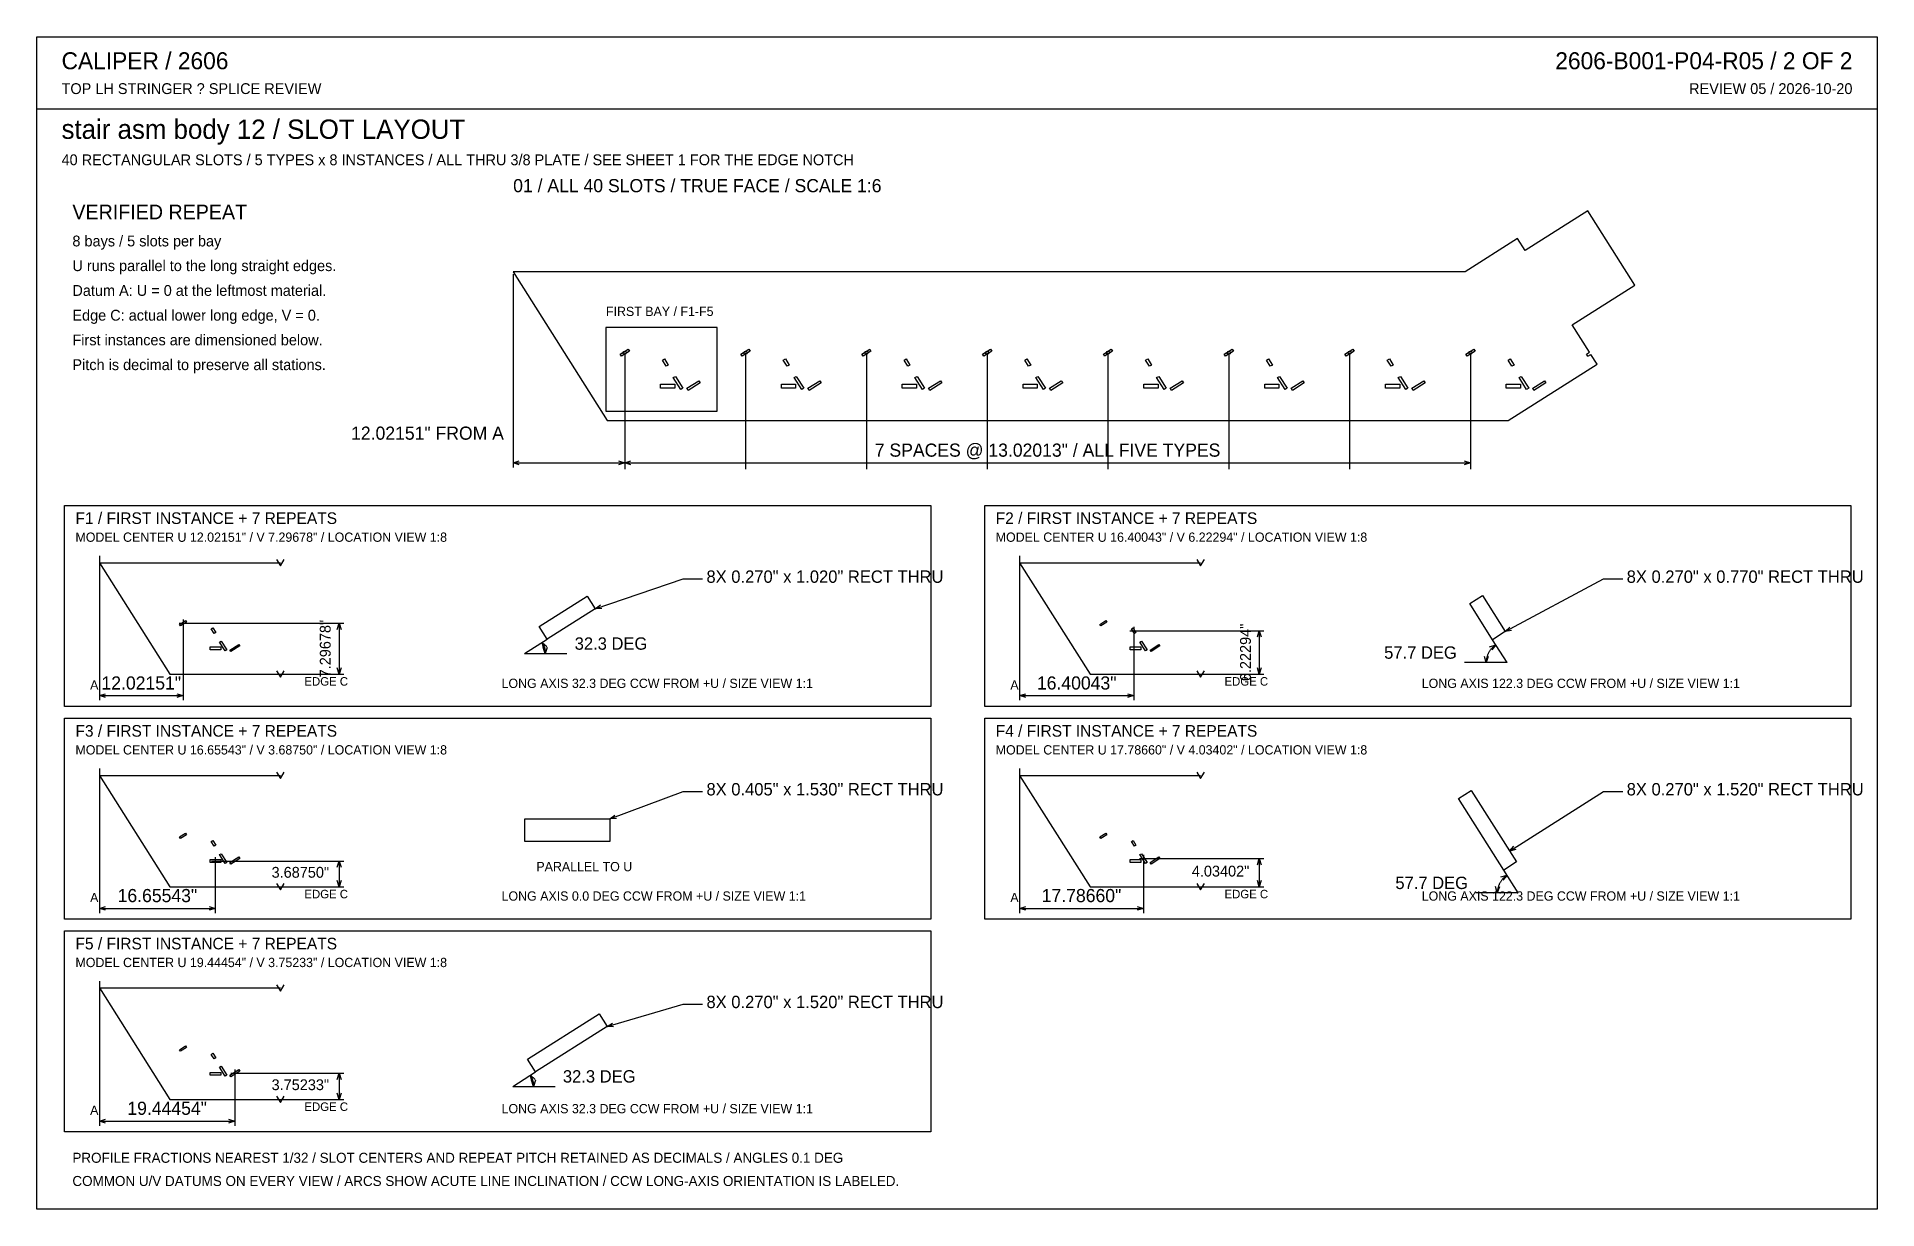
# Model space of a CAD drawing. Header units: inches. Extents: x 3 to 201, y 3 to 129.
import ezdxf
from ezdxf.enums import TextEntityAlignment as Align

# ---------------------------------------------------------------- set-up
doc = ezdxf.new("R2010")
doc.units = ezdxf.units.IN
doc.header["$MEASUREMENT"] = 0

msp = doc.modelspace()

# ---------------------------------------------------------------- linework, layer by layer
at = {"layer": 'ANNOTATION'}
for p, q in [((54.17, 103.58), (54.17, 82.75)), ((76.17, 97.83), (64.17, 97.83)), ((64.17, 97.83), (64.17, 88.83)), ((76.17, 88.83), (76.17, 97.83)), ((66.19, 95.13), (66.19, 82.58)), ((66.19, 94.88), (66.19, 82.75)), ((66.19, 94.88), (66.19, 82.75)), ((79.21, 95.13), (79.21, 82.58)), ((92.23, 95.13), (92.23, 82.58)), ((105.25, 95.13), (105.25, 82.58)), ((118.27, 95.13), (118.27, 82.58)), ((131.29, 95.13), (131.29, 82.58)), ((144.31, 95.13), (144.31, 82.58)), ((157.33, 95.13), (157.33, 82.58)), ((157.33, 94.88), (157.33, 82.75)), ((64.17, 88.83), (76.17, 88.83)), ((54.17, 83.25), (54.83, 83.46)), ((65.52, 83.46), (66.19, 83.25)), ((66.19, 83.25), (66.85, 83.46)), ((156.66, 83.46), (157.33, 83.25)), ((54.17, 83.25), (66.19, 83.25)), ((54.83, 83.04), (54.17, 83.25)), ((66.19, 83.25), (65.52, 83.04)), ((66.19, 83.25), (157.33, 83.25)), ((66.85, 83.04), (66.19, 83.25)), ((157.33, 83.25), (156.66, 83.04)), ((9.58, 73.25), (9.58, 59)), ((28.67, 72.83), (29.08, 72.17)), ((29.08, 72.17), (29.5, 72.83)), ((108.75, 73.25), (108.75, 59)), ((127.83, 72.83), (128.25, 72.17)), ((128.25, 72.17), (128.67, 72.83)), ((63.02, 67.54), (72.5, 70.75)), ((72.5, 70.75), (74.58, 70.75)), ((161.09, 65.07), (171.67, 70.75)), ((171.67, 70.75), (173.75, 70.75)), ((63.02, 67.54), (63.58, 67.95)), ((63.72, 67.55), (63.02, 67.54)), ((18.18, 65.97), (19.02, 65.97)), ((18.6, 66.39), (18.6, 65.56)), ((18.6, 65.72), (18.6, 57.67)), ((18.85, 65.97), (35.92, 65.97)), ((35.21, 65.31), (35.42, 65.97)), ((35.42, 65.97), (35.42, 60.5)), ((35.42, 65.97), (35.62, 65.31)), ((121.05, 65.58), (121.05, 64.75)), ((161.09, 65.07), (161.58, 65.56)), ((55.38, 62.7), (57.85, 64.26)), ((57.28, 63.91), (57.3, 63.87)), ((57.46, 63.23), (57.28, 63.91)), ((57.28, 63.91), (57.81, 63.45)), ((57.3, 63.87), (57.32, 63.84)), ((57.32, 63.84), (57.34, 63.81)), ((57.34, 63.81), (57.36, 63.78)), ((57.36, 63.78), (57.38, 63.75)), ((57.38, 63.75), (57.39, 63.72)), ((57.39, 63.72), (57.41, 63.68)), ((57.41, 63.68), (57.42, 63.65)), ((57.42, 63.65), (57.44, 63.62)), ((57.44, 63.62), (57.45, 63.58)), ((57.45, 63.58), (57.47, 63.55)), ((57.47, 63.55), (57.48, 63.52)), ((57.48, 63.52), (57.49, 63.48)), ((57.49, 63.48), (57.51, 63.45)), ((120.63, 65.17), (121.47, 65.17)), ((121.05, 64.92), (121.05, 57.67)), ((121.3, 65.17), (135.08, 65.17)), ((134.38, 64.5), (134.58, 65.17)), ((134.58, 65.17), (134.58, 60.5)), ((134.58, 65.17), (134.79, 64.5)), ((159.4, 63.44), (160.07, 63.64)), ((160.07, 63.64), (159.63, 63.1)), ((161.28, 61.73), (159.72, 64.2)), ((159.86, 63.48), (159.81, 63.44)), ((159.92, 63.52), (159.86, 63.48)), ((159.97, 63.56), (159.92, 63.52)), ((160.02, 63.6), (159.97, 63.56)), ((160.07, 63.64), (160.02, 63.6)), ((161.77, 65.2), (161.09, 65.07)), ((55.38, 62.7), (59.97, 62.7)), ((57.63, 62.7), (57.42, 63.37)), ((57.51, 63.45), (57.52, 63.41)), ((57.52, 63.41), (57.53, 63.38)), ((57.53, 63.38), (57.54, 63.35)), ((57.54, 63.35), (57.55, 63.31)), ((57.55, 63.31), (57.56, 63.28)), ((57.56, 63.28), (57.57, 63.24)), ((57.57, 63.24), (57.58, 63.21)), ((57.58, 63.21), (57.58, 63.17)), ((57.58, 63.17), (57.59, 63.13)), ((57.59, 63.13), (57.6, 63.1)), ((57.6, 63.1), (57.6, 63.06)), ((57.6, 63.06), (57.61, 63.03)), ((57.61, 63.03), (57.62, 62.99)), ((57.62, 62.99), (57.62, 62.95)), ((57.62, 62.95), (57.62, 62.92)), ((57.62, 62.92), (57.63, 62.88)), ((57.84, 63.37), (57.63, 62.7)), ((57.63, 62.88), (57.63, 62.85)), ((57.63, 62.85), (57.63, 62.81)), ((57.63, 62.81), (57.63, 62.77)), ((57.63, 62.77), (57.63, 62.74)), ((57.63, 62.74), (57.63, 62.7)), ((161.28, 61.73), (156.7, 61.73)), ((159.03, 61.73), (158.83, 62.4)), ((159.25, 62.4), (159.03, 61.73)), ((159.04, 61.93), (159.03, 61.86)), ((159.03, 61.86), (159.03, 61.8)), ((159.03, 61.8), (159.03, 61.73)), ((159.05, 62.06), (159.04, 61.99)), ((159.04, 61.99), (159.04, 61.93)), ((159.06, 62.12), (159.05, 62.06)), ((159.07, 62.18), (159.06, 62.12)), ((159.09, 62.25), (159.07, 62.18)), ((159.1, 62.31), (159.09, 62.25)), ((159.12, 62.37), (159.1, 62.31)), ((159.14, 62.43), (159.12, 62.37)), ((159.16, 62.5), (159.14, 62.43)), ((159.18, 62.56), (159.16, 62.5)), ((159.21, 62.62), (159.18, 62.56)), ((159.23, 62.67), (159.21, 62.62)), ((159.26, 62.73), (159.23, 62.67)), ((159.29, 62.79), (159.26, 62.73)), ((159.32, 62.85), (159.29, 62.79)), ((159.36, 62.9), (159.32, 62.85)), ((159.39, 62.96), (159.36, 62.9)), ((159.43, 63.01), (159.39, 62.96)), ((159.46, 63.06), (159.43, 63.01)), ((159.5, 63.12), (159.46, 63.06)), ((159.54, 63.17), (159.5, 63.12)), ((159.59, 63.22), (159.54, 63.17)), ((159.63, 63.26), (159.59, 63.22)), ((159.67, 63.31), (159.63, 63.26)), ((159.72, 63.36), (159.67, 63.31)), ((159.77, 63.4), (159.72, 63.36)), ((159.81, 63.44), (159.77, 63.4)), ((9.58, 60.25), (9.58, 57.67)), ((18.85, 60.5), (35.92, 60.5)), ((28.67, 60.83), (29.08, 60.17)), ((29.08, 60.17), (29.5, 60.83)), ((35.42, 60.5), (35.21, 61.17)), ((35.62, 61.17), (35.42, 60.5)), ((108.75, 60.25), (108.75, 57.67)), ((121.3, 60.5), (135.08, 60.5)), ((127.83, 60.83), (128.25, 60.17)), ((128.25, 60.17), (128.67, 60.83)), ((134.58, 60.5), (134.38, 61.17)), ((134.79, 61.17), (134.58, 60.5)), ((9.58, 58.17), (10.25, 58.38)), ((9.58, 58.17), (18.6, 58.17)), ((10.25, 57.96), (9.58, 58.17)), ((17.93, 58.38), (18.6, 58.17)), ((18.6, 58.17), (17.93, 57.96)), ((108.75, 58.17), (109.42, 58.38)), ((108.75, 58.17), (121.05, 58.17)), ((109.42, 57.96), (108.75, 58.17)), ((120.38, 58.38), (121.05, 58.17)), ((121.05, 58.17), (120.38, 57.96)), ((9.58, 50.33), (9.58, 36.08)), ((28.67, 49.92), (29.08, 49.25)), ((29.08, 49.25), (29.5, 49.92)), ((108.75, 50.33), (108.75, 36.08)), ((127.83, 49.92), (128.25, 49.25)), ((128.25, 49.25), (128.67, 49.92)), ((64.59, 44.88), (72.5, 47.83)), ((72.5, 47.83), (74.58, 47.83)), ((161.55, 41.42), (171.67, 47.83)), ((171.67, 47.83), (173.75, 47.83)), ((64.59, 44.88), (65.14, 45.31)), ((65.29, 44.92), (64.59, 44.88)), ((161.55, 41.42), (162, 41.96)), ((21.66, 40.35), (22.49, 40.35)), ((22.07, 40.77), (22.07, 39.93)), ((22.07, 40.1), (22.07, 34.75)), ((22.32, 40.35), (35.92, 40.35)), ((35.21, 39.68), (35.42, 40.35)), ((35.42, 40.35), (35.42, 37.58)), ((35.42, 40.35), (35.62, 39.68)), ((121.67, 40.61), (122.51, 40.61)), ((122.09, 41.03), (122.09, 40.19)), ((122.09, 40.36), (122.09, 34.75)), ((122.34, 40.61), (135.08, 40.61)), ((134.38, 39.94), (134.58, 40.61)), ((134.58, 40.61), (134.58, 37.58)), ((134.58, 40.61), (134.79, 39.94)), ((162.22, 41.6), (161.55, 41.42)), ((28.67, 37.92), (29.08, 37.25)), ((29.08, 37.25), (29.5, 37.92)), ((35.42, 37.58), (35.21, 38.25)), ((35.62, 38.25), (35.42, 37.58)), ((127.83, 37.92), (128.25, 37.25)), ((128.25, 37.25), (128.67, 37.92)), ((134.58, 37.58), (134.38, 38.25)), ((134.79, 38.25), (134.58, 37.58)), ((160.39, 37.74), (160.37, 37.68)), ((160.41, 37.8), (160.39, 37.74)), ((160.44, 37.86), (160.41, 37.8)), ((160.47, 37.92), (160.44, 37.86)), ((160.5, 37.97), (160.47, 37.92)), ((160.53, 38.03), (160.5, 37.97)), ((160.56, 38.09), (160.53, 38.03)), ((160.59, 38.14), (160.56, 38.09)), ((160.63, 38.19), (160.59, 38.14)), ((160.61, 38.63), (161.28, 38.82)), ((160.67, 38.25), (160.63, 38.19)), ((160.71, 38.3), (160.67, 38.25)), ((160.75, 38.35), (160.71, 38.3)), ((160.79, 38.4), (160.75, 38.35)), ((160.83, 38.45), (160.79, 38.4)), ((161.28, 38.82), (160.83, 38.28)), ((160.88, 38.49), (160.83, 38.45)), ((160.92, 38.54), (160.88, 38.49)), ((162.48, 36.92), (160.92, 39.38)), ((160.97, 38.58), (160.92, 38.54)), ((161.02, 38.63), (160.97, 38.58)), ((161.07, 38.67), (161.02, 38.63)), ((161.12, 38.71), (161.07, 38.67)), ((161.17, 38.75), (161.12, 38.71)), ((161.22, 38.78), (161.17, 38.75)), ((161.28, 38.82), (161.22, 38.78)), ((9.58, 37.33), (9.58, 34.75)), ((22.32, 37.58), (35.92, 37.58)), ((108.75, 37.33), (108.75, 34.75)), ((122.34, 37.58), (135.08, 37.58)), ((162.48, 36.92), (157.9, 36.92)), ((160.23, 36.92), (160.03, 37.59)), ((160.45, 37.58), (160.23, 36.92)), ((160.24, 37.05), (160.23, 36.98)), ((160.23, 36.98), (160.23, 36.92)), ((160.25, 37.17), (160.24, 37.11)), ((160.24, 37.11), (160.24, 37.05)), ((160.26, 37.24), (160.25, 37.17)), ((160.27, 37.3), (160.26, 37.24)), ((160.28, 37.37), (160.27, 37.3)), ((160.29, 37.43), (160.28, 37.37)), ((160.31, 37.49), (160.29, 37.43)), ((160.32, 37.55), (160.31, 37.49)), ((160.34, 37.62), (160.32, 37.55)), ((160.37, 37.68), (160.34, 37.62)), ((9.58, 35.25), (10.25, 35.46)), ((9.58, 35.25), (22.07, 35.25)), ((10.25, 35.04), (9.58, 35.25)), ((21.41, 35.46), (22.07, 35.25)), ((22.07, 35.25), (21.41, 35.04)), ((108.75, 35.25), (109.42, 35.46)), ((108.75, 35.25), (122.09, 35.25)), ((109.42, 35.04), (108.75, 35.25)), ((121.42, 35.46), (122.09, 35.25)), ((122.09, 35.25), (121.42, 35.04)), ((9.58, 27.42), (9.58, 13.17)), ((28.67, 27), (29.08, 26.33)), ((29.08, 26.33), (29.5, 27)), ((64.29, 22.51), (72.5, 24.92)), ((72.5, 24.92), (74.58, 24.92)), ((64.29, 22.51), (64.87, 22.89)), ((64.98, 22.49), (64.29, 22.51)), ((24.17, 17.9), (24.17, 17.06)), ((23.75, 17.48), (24.58, 17.48)), ((24.17, 17.23), (24.17, 11.83)), ((24.42, 17.48), (35.92, 17.48)), ((35.21, 16.81), (35.42, 17.48)), ((35.42, 17.48), (35.42, 14.67)), ((35.42, 17.48), (35.62, 16.81)), ((54.12, 16.07), (56.58, 17.63)), ((54.12, 16.07), (58.7, 16.07)), ((56.02, 17.27), (56.04, 17.24)), ((56.19, 16.59), (56.02, 17.27)), ((56.02, 17.27), (56.55, 16.81)), ((56.04, 17.24), (56.06, 17.21)), ((56.06, 17.21), (56.07, 17.18)), ((56.07, 17.18), (56.09, 17.14)), ((56.09, 17.14), (56.11, 17.11)), ((56.11, 17.11), (56.13, 17.08)), ((56.13, 17.08), (56.14, 17.05)), ((56.14, 17.05), (56.16, 17.01)), ((56.37, 16.07), (56.15, 16.73)), ((56.16, 17.01), (56.17, 16.98)), ((56.17, 16.98), (56.19, 16.95)), ((56.19, 16.95), (56.2, 16.91)), ((56.2, 16.91), (56.21, 16.88)), ((56.21, 16.88), (56.23, 16.85)), ((56.23, 16.85), (56.24, 16.81)), ((56.24, 16.81), (56.25, 16.78)), ((56.25, 16.78), (56.26, 16.74)), ((56.26, 16.74), (56.27, 16.71)), ((56.27, 16.71), (56.28, 16.67)), ((56.28, 16.67), (56.29, 16.64)), ((56.29, 16.64), (56.3, 16.6)), ((56.3, 16.6), (56.31, 16.57)), ((56.31, 16.57), (56.32, 16.53)), ((56.32, 16.53), (56.32, 16.5)), ((56.32, 16.5), (56.33, 16.46)), ((56.33, 16.46), (56.34, 16.43)), ((56.34, 16.43), (56.34, 16.39)), ((56.34, 16.39), (56.35, 16.36)), ((56.35, 16.36), (56.35, 16.32)), ((56.35, 16.32), (56.36, 16.28)), ((56.36, 16.28), (56.36, 16.25)), ((56.36, 16.25), (56.36, 16.21)), ((56.36, 16.21), (56.36, 16.17)), ((56.36, 16.17), (56.37, 16.14)), ((56.57, 16.73), (56.37, 16.07)), ((56.37, 16.14), (56.37, 16.1)), ((56.37, 16.1), (56.37, 16.07)), ((9.58, 14.42), (9.58, 11.83)), ((24.42, 14.67), (35.92, 14.67)), ((28.67, 15), (29.08, 14.33)), ((29.08, 14.33), (29.5, 15)), ((35.42, 14.67), (35.21, 15.33)), ((35.62, 15.33), (35.42, 14.67)), ((9.58, 12.33), (10.25, 12.54)), ((9.58, 12.33), (24.17, 12.33)), ((10.25, 12.12), (9.58, 12.33)), ((23.5, 12.54), (24.17, 12.33)), ((24.17, 12.33), (23.5, 12.12))]:
    msp.add_line(p, q, dxfattribs=at)
for centre in [(66.19, 95.13), (79.21, 95.13), (92.23, 95.13), (105.25, 95.13), (118.27, 95.13), (131.29, 95.13), (144.31, 95.13), (157.33, 95.13)]:
    msp.add_circle(centre, 0.167, dxfattribs=at)
at = {"layer": 'OUTLINE'}
for p, q in [((2.83, 129.17), (201.17, 129.17)), ((2.83, 2.83), (2.83, 129.17)), ((201.17, 129.17), (201.17, 2.83)), ((2.83, 121.42), (201.17, 121.42)), ((169.98, 110.43), (163.22, 106.15)), ((175.06, 102.41), (169.98, 110.43)), ((162.42, 107.42), (156.76, 103.83)), ((163.22, 106.15), (162.42, 107.42)), ((156.76, 103.83), (54.17, 103.83)), ((54.17, 103.83), (64.3, 87.83)), ((168.3, 98.13), (175.06, 102.41)), ((170.17, 95.18), (168.3, 98.13)), ((65.69, 94.97), (66.55, 95.52)), ((66.69, 95.29), (65.83, 94.74)), ((66.55, 95.52), (66.69, 95.29)), ((78.71, 94.97), (79.57, 95.52)), ((79.71, 95.29), (78.85, 94.74)), ((79.57, 95.52), (79.71, 95.29)), ((91.73, 94.97), (92.59, 95.52)), ((92.73, 95.29), (91.87, 94.74)), ((92.59, 95.52), (92.73, 95.29)), ((104.75, 94.97), (105.61, 95.52)), ((105.75, 95.29), (104.89, 94.74)), ((105.61, 95.52), (105.75, 95.29)), ((117.77, 94.97), (118.63, 95.52)), ((118.77, 95.29), (117.91, 94.74)), ((118.63, 95.52), (118.77, 95.29)), ((130.79, 94.97), (131.65, 95.52)), ((131.79, 95.29), (130.93, 94.74)), ((131.65, 95.52), (131.79, 95.29)), ((143.81, 94.97), (144.67, 95.52)), ((144.81, 95.29), (143.95, 94.74)), ((144.67, 95.52), (144.81, 95.29)), ((156.83, 94.97), (157.69, 95.52)), ((157.83, 95.29), (156.97, 94.74)), ((157.69, 95.52), (157.83, 95.29)), ((65.83, 94.74), (65.69, 94.97)), ((70.25, 94.31), (70.48, 94.45)), ((70.66, 93.66), (70.25, 94.31)), ((70.48, 94.45), (70.89, 93.8)), ((70.89, 93.8), (70.66, 93.66)), ((78.85, 94.74), (78.71, 94.97)), ((83.27, 94.31), (83.5, 94.45)), ((83.68, 93.66), (83.27, 94.31)), ((83.5, 94.45), (83.91, 93.8)), ((83.91, 93.8), (83.68, 93.66)), ((91.87, 94.74), (91.73, 94.97)), ((96.29, 94.31), (96.52, 94.45)), ((96.7, 93.66), (96.29, 94.31)), ((96.52, 94.45), (96.93, 93.8)), ((96.93, 93.8), (96.7, 93.66)), ((104.89, 94.74), (104.75, 94.97)), ((109.31, 94.31), (109.54, 94.45)), ((109.72, 93.66), (109.31, 94.31)), ((109.54, 94.45), (109.95, 93.8)), ((109.95, 93.8), (109.72, 93.66)), ((117.91, 94.74), (117.77, 94.97)), ((122.33, 94.31), (122.56, 94.45)), ((122.74, 93.66), (122.33, 94.31)), ((122.56, 94.45), (122.97, 93.8)), ((122.97, 93.8), (122.74, 93.66)), ((130.93, 94.74), (130.79, 94.97)), ((135.35, 94.31), (135.58, 94.45)), ((135.76, 93.66), (135.35, 94.31)), ((135.58, 94.45), (135.99, 93.8)), ((135.99, 93.8), (135.76, 93.66)), ((143.95, 94.74), (143.81, 94.97)), ((148.37, 94.31), (148.6, 94.45)), ((148.78, 93.66), (148.37, 94.31)), ((148.6, 94.45), (149.01, 93.8)), ((149.01, 93.8), (148.78, 93.66)), ((156.97, 94.74), (156.83, 94.97)), ((161.39, 94.31), (161.62, 94.45)), ((161.8, 93.66), (161.39, 94.31)), ((161.4, 87.83), (170.98, 93.9)), ((161.62, 94.45), (162.03, 93.8)), ((162.03, 93.8), (161.8, 93.66)), ((169.85, 94.97), (170.17, 95.18)), ((169.99, 94.74), (169.85, 94.97)), ((169.99, 94.74), (170.32, 94.95)), ((170.98, 93.9), (170.32, 94.95)), ((70.06, 91.32), (70.06, 91.72)), ((70.06, 91.72), (71.59, 91.72)), ((71.59, 91.32), (70.06, 91.32)), ((71.43, 92.44), (71.66, 92.58)), ((72.25, 91.15), (71.43, 92.44)), ((71.59, 91.72), (71.59, 91.32)), ((71.66, 92.58), (72.47, 91.3)), ((72.47, 91.3), (72.25, 91.15)), ((72.9, 91.29), (74.18, 92.11)), ((73.04, 91.07), (72.9, 91.29)), ((74.33, 91.88), (73.04, 91.07)), ((74.18, 92.11), (74.33, 91.88)), ((83.08, 91.32), (83.08, 91.72)), ((83.08, 91.72), (84.61, 91.72)), ((84.61, 91.32), (83.08, 91.32)), ((84.45, 92.44), (84.68, 92.58)), ((85.27, 91.15), (84.45, 92.44)), ((84.61, 91.72), (84.61, 91.32)), ((84.68, 92.58), (85.49, 91.3)), ((85.49, 91.3), (85.27, 91.15)), ((85.92, 91.29), (87.2, 92.11)), ((86.06, 91.07), (85.92, 91.29)), ((87.35, 91.88), (86.06, 91.07)), ((87.2, 92.11), (87.35, 91.88)), ((96.1, 91.32), (96.1, 91.72)), ((96.1, 91.72), (97.63, 91.72)), ((97.63, 91.32), (96.1, 91.32)), ((97.47, 92.44), (97.7, 92.58)), ((98.29, 91.15), (97.47, 92.44)), ((97.63, 91.72), (97.63, 91.32)), ((97.7, 92.58), (98.51, 91.3)), ((98.51, 91.3), (98.29, 91.15)), ((98.94, 91.29), (100.22, 92.11)), ((99.08, 91.07), (98.94, 91.29)), ((100.37, 91.88), (99.08, 91.07)), ((100.22, 92.11), (100.37, 91.88)), ((109.12, 91.32), (109.12, 91.72)), ((109.12, 91.72), (110.65, 91.72)), ((110.65, 91.32), (109.12, 91.32)), ((110.49, 92.44), (110.72, 92.58)), ((111.31, 91.15), (110.49, 92.44)), ((110.65, 91.72), (110.65, 91.32)), ((110.72, 92.58), (111.53, 91.3)), ((111.53, 91.3), (111.31, 91.15)), ((111.96, 91.29), (113.24, 92.11)), ((112.1, 91.07), (111.96, 91.29)), ((113.39, 91.88), (112.1, 91.07)), ((113.24, 92.11), (113.39, 91.88)), ((122.14, 91.32), (122.14, 91.72)), ((122.14, 91.72), (123.67, 91.72)), ((123.67, 91.32), (122.14, 91.32)), ((123.51, 92.44), (123.74, 92.58)), ((124.33, 91.15), (123.51, 92.44)), ((123.67, 91.72), (123.67, 91.32)), ((123.74, 92.58), (124.55, 91.3)), ((124.55, 91.3), (124.33, 91.15)), ((124.98, 91.29), (126.26, 92.11)), ((125.12, 91.07), (124.98, 91.29)), ((126.41, 91.88), (125.12, 91.07)), ((126.26, 92.11), (126.41, 91.88)), ((135.16, 91.32), (135.16, 91.72)), ((135.16, 91.72), (136.69, 91.72)), ((136.69, 91.32), (135.16, 91.32)), ((136.53, 92.44), (136.76, 92.58)), ((137.35, 91.15), (136.53, 92.44)), ((136.69, 91.72), (136.69, 91.32)), ((136.76, 92.58), (137.57, 91.3)), ((137.57, 91.3), (137.35, 91.15)), ((138, 91.29), (139.28, 92.11)), ((138.14, 91.07), (138, 91.29)), ((139.43, 91.88), (138.14, 91.07)), ((139.28, 92.11), (139.43, 91.88)), ((148.18, 91.32), (148.18, 91.72)), ((148.18, 91.72), (149.71, 91.72)), ((149.71, 91.32), (148.18, 91.32)), ((149.55, 92.44), (149.78, 92.58)), ((150.37, 91.15), (149.55, 92.44)), ((149.71, 91.72), (149.71, 91.32)), ((149.78, 92.58), (150.59, 91.3)), ((150.59, 91.3), (150.37, 91.15)), ((151.02, 91.29), (152.3, 92.11)), ((151.16, 91.07), (151.02, 91.29)), ((152.45, 91.88), (151.16, 91.07)), ((152.3, 92.11), (152.45, 91.88)), ((161.2, 91.32), (161.2, 91.72)), ((161.2, 91.72), (162.73, 91.72)), ((162.73, 91.32), (161.2, 91.32)), ((162.57, 92.44), (162.8, 92.58)), ((163.39, 91.15), (162.57, 92.44)), ((162.73, 91.72), (162.73, 91.32)), ((162.8, 92.58), (163.61, 91.3)), ((163.61, 91.3), (163.39, 91.15)), ((164.04, 91.29), (165.32, 92.11)), ((164.18, 91.07), (164.04, 91.29)), ((165.47, 91.88), (164.18, 91.07)), ((165.32, 92.11), (165.47, 91.88)), ((64.3, 87.83), (161.4, 87.83)), ((5.83, 78.67), (99.17, 78.67)), ((5.83, 57), (5.83, 78.67)), ((99.17, 78.67), (99.17, 57)), ((105, 78.67), (198.33, 78.67)), ((105, 57), (105, 78.67)), ((198.33, 78.67), (198.33, 57)), ((9.58, 72.5), (17.18, 60.5)), ((9.58, 72.5), (29.08, 72.5)), ((108.75, 72.5), (116.35, 60.5)), ((108.75, 72.5), (128.25, 72.5)), ((56.98, 65.63), (62.15, 68.9)), ((63.02, 67.54), (57.85, 64.26)), ((62.15, 68.9), (63.02, 67.54)), ((157.25, 68.1), (158.62, 68.97)), ((159.72, 64.2), (157.25, 68.1)), ((158.62, 68.97), (161.09, 65.07)), ((18.22, 65.85), (18.87, 66.26)), ((18.33, 65.68), (18.22, 65.85)), ((18.98, 66.09), (18.33, 65.68)), ((18.87, 66.26), (18.98, 66.09)), ((21.64, 65.36), (21.81, 65.47)), ((21.81, 65.47), (22.12, 64.98)), ((57.85, 64.26), (56.98, 65.63)), ((117.39, 65.85), (118.04, 66.26)), ((117.5, 65.68), (117.39, 65.85)), ((118.14, 66.09), (117.5, 65.68)), ((118.04, 66.26), (118.14, 66.09)), ((120.81, 65.36), (120.98, 65.47)), ((120.98, 65.47), (121.29, 64.98)), ((21.95, 64.87), (21.64, 65.36)), ((22.12, 64.98), (21.95, 64.87)), ((22.53, 63.95), (22.7, 64.06)), ((23.14, 62.99), (22.53, 63.95)), ((22.7, 64.06), (23.31, 63.1)), ((23.63, 63.09), (24.59, 63.7)), ((24.7, 63.53), (23.74, 62.92)), ((24.59, 63.7), (24.7, 63.53)), ((121.12, 64.87), (120.81, 65.36)), ((121.29, 64.98), (121.12, 64.87)), ((121.7, 63.95), (121.87, 64.06)), ((122.31, 62.99), (121.7, 63.95)), ((121.87, 64.06), (122.48, 63.1)), ((122.8, 63.09), (123.76, 63.7)), ((123.87, 63.53), (122.91, 62.92)), ((123.76, 63.7), (123.87, 63.53)), ((161.09, 65.07), (159.72, 64.2)), ((21.5, 63.11), (21.5, 63.42)), ((21.5, 63.42), (22.65, 63.42)), ((22.65, 63.11), (21.5, 63.11)), ((22.65, 63.42), (22.65, 63.11)), ((23.31, 63.1), (23.14, 62.99)), ((23.74, 62.92), (23.63, 63.09)), ((120.67, 63.11), (120.67, 63.42)), ((120.67, 63.42), (121.82, 63.42)), ((121.82, 63.11), (120.67, 63.11)), ((121.82, 63.42), (121.82, 63.11)), ((122.48, 63.1), (122.31, 62.99)), ((122.91, 62.92), (122.8, 63.09)), ((17.18, 60.5), (29.08, 60.5)), ((116.35, 60.5), (128.25, 60.5)), ((99.17, 57), (5.83, 57)), ((5.83, 55.75), (99.17, 55.75)), ((5.83, 34.08), (5.83, 55.75)), ((99.17, 55.75), (99.17, 34.08)), ((198.33, 57), (105, 57)), ((105, 55.75), (198.33, 55.75)), ((105, 34.08), (105, 55.75)), ((198.33, 55.75), (198.33, 34.08)), ((9.58, 49.58), (17.18, 37.58)), ((9.58, 49.58), (29.08, 49.58)), ((108.75, 49.58), (116.35, 37.58)), ((108.75, 49.58), (128.25, 49.58)), ((156.04, 47.09), (157.41, 47.95)), ((157.41, 47.95), (162.29, 40.25)), ((160.92, 39.38), (156.04, 47.09)), ((55.41, 42.45), (55.41, 44.88)), ((55.41, 44.88), (64.59, 44.88)), ((64.59, 44.88), (64.59, 42.45)), ((18.22, 42.94), (18.87, 43.35)), ((18.33, 42.77), (18.22, 42.94)), ((18.98, 43.18), (18.33, 42.77)), ((18.87, 43.35), (18.98, 43.18)), ((21.64, 42.44), (21.81, 42.55)), ((21.95, 41.95), (21.64, 42.44)), ((21.81, 42.55), (22.12, 42.06)), ((22.12, 42.06), (21.95, 41.95)), ((64.59, 42.45), (55.41, 42.45)), ((117.39, 42.94), (118.04, 43.35)), ((117.5, 42.77), (117.39, 42.94)), ((118.14, 43.18), (117.5, 42.77)), ((118.04, 43.35), (118.14, 43.18)), ((120.81, 42.44), (120.98, 42.55)), ((121.12, 41.95), (120.81, 42.44)), ((120.98, 42.55), (121.29, 42.06)), ((121.29, 42.06), (121.12, 41.95)), ((21.5, 40.2), (21.5, 40.5)), ((21.5, 40.5), (22.65, 40.5)), ((22.65, 40.2), (21.5, 40.2)), ((22.53, 41.04), (22.7, 41.14)), ((23.14, 40.07), (22.53, 41.04)), ((22.65, 40.5), (22.65, 40.2)), ((22.7, 41.14), (23.31, 40.18)), ((23.31, 40.18), (23.14, 40.07)), ((23.63, 40.18), (24.59, 40.79)), ((23.74, 40.01), (23.63, 40.18)), ((24.7, 40.62), (23.74, 40.01)), ((24.59, 40.79), (24.7, 40.62)), ((120.67, 40.2), (120.67, 40.5)), ((120.67, 40.5), (121.82, 40.5)), ((121.82, 40.2), (120.67, 40.2)), ((121.7, 41.04), (121.87, 41.14)), ((122.31, 40.07), (121.7, 41.04)), ((121.82, 40.5), (121.82, 40.2)), ((121.87, 41.14), (122.48, 40.18)), ((122.48, 40.18), (122.31, 40.07)), ((122.8, 40.18), (123.76, 40.79)), ((122.91, 40.01), (122.8, 40.18)), ((123.87, 40.62), (122.91, 40.01)), ((123.76, 40.79), (123.87, 40.62)), ((162.29, 40.25), (160.92, 39.38)), ((17.18, 37.58), (29.08, 37.58)), ((116.35, 37.58), (128.25, 37.58)), ((99.17, 34.08), (5.83, 34.08)), ((198.33, 34.08), (105, 34.08)), ((5.83, 32.83), (99.17, 32.83)), ((5.83, 11.17), (5.83, 32.83)), ((99.17, 32.83), (99.17, 11.17)), ((9.58, 26.67), (17.18, 14.67)), ((9.58, 26.67), (29.08, 26.67)), ((55.71, 18.99), (63.42, 23.87)), ((63.42, 23.87), (64.29, 22.51)), ((64.29, 22.51), (56.58, 17.63)), ((18.22, 20.02), (18.87, 20.43)), ((18.33, 19.85), (18.22, 20.02)), ((18.98, 20.26), (18.33, 19.85)), ((18.87, 20.43), (18.98, 20.26)), ((21.64, 19.52), (21.81, 19.63)), ((21.95, 19.04), (21.64, 19.52)), ((21.81, 19.63), (22.12, 19.14)), ((22.12, 19.14), (21.95, 19.04)), ((22.53, 18.12), (22.7, 18.23)), ((23.14, 17.16), (22.53, 18.12)), ((22.7, 18.23), (23.31, 17.26)), ((23.63, 17.26), (24.59, 17.87)), ((24.59, 17.87), (24.7, 17.7)), ((56.58, 17.63), (55.71, 18.99)), ((21.5, 17.28), (21.5, 17.58)), ((21.5, 17.58), (22.65, 17.58)), ((22.65, 17.28), (21.5, 17.28)), ((22.65, 17.58), (22.65, 17.28)), ((23.31, 17.26), (23.14, 17.16)), ((23.74, 17.09), (23.63, 17.26)), ((24.7, 17.7), (23.74, 17.09)), ((17.18, 14.67), (29.08, 14.67)), ((99.17, 11.17), (5.83, 11.17)), ((201.17, 2.83), (2.83, 2.83))]:
    msp.add_line(p, q, dxfattribs=at)

# ---------------------------------------------------------------- texts
at = {"layer": 'ANNOTATION'}
for s, height, p in [('CALIPER / 2606', 1.8333, (5.5, 125.67)), ('TOP LH STRINGER ? SPLICE REVIEW', 1.1667, (5.5, 123)), ('stair asm body 12 / SLOT LAYOUT', 2.0833, (5.5, 118.17)), ('40 RECTANGULAR SLOTS / 5 TYPES x 8 INSTANCES / ALL THRU 3/8 PLATE / SEE SHEET 1 FOR THE EDGE NOTCH', 1.1667, (5.5, 115.33)), ('01 / ALL 40 SLOTS / TRUE FACE / SCALE 1:6', 1.4167, (54.17, 112.42)), ('VERIFIED REPEAT', 1.5833, (6.67, 109.5)), ('8 bays / 5 slots per bay', 1.1667, (6.67, 106.58)), ('U runs parallel to the long straight edges.', 1.1667, (6.67, 103.92)), ('Datum A: U = 0 at the leftmost material.', 1.1667, (6.67, 101.25)), ('Edge C: actual lower long edge, V = 0.', 1.1667, (6.67, 98.58)), ('FIRST BAY / F1-F5', 1, (64.17, 99.08)), ('First instances are dimensioned below.', 1.1667, (6.67, 95.92)), ('Pitch is decimal to preserve all stations.', 1.1667, (6.67, 93.25)), ('F1 / FIRST INSTANCE + 7 REPEATS', 1.25, (7, 76.67)), ('F2 / FIRST INSTANCE + 7 REPEATS', 1.25, (106.17, 76.67)), ('MODEL CENTER U 12.02151" / V 7.29678" / LOCATION VIEW 1:8', 1, (7, 74.75)), ('MODEL CENTER U 16.40043" / V 6.22294" / LOCATION VIEW 1:8', 1, (106.17, 74.75)), ('8X 0.270" x 1.020" RECT THRU', 1.3333, (75, 70.33)), ('8X 0.270" x 0.770" RECT THRU', 1.3333, (174.17, 70.33)), ('32.3 DEG', 1.333, (60.8, 63.12)), ('A', 1, (8.58, 58.83)), ('EDGE C', 0.917, (31.67, 59.25)), ('LONG AXIS 32.3 DEG CCW FROM +U / SIZE VIEW 1:1', 1, (52.92, 59)), ('A', 1, (107.75, 58.83)), ('EDGE C', 0.917, (130.83, 59.25)), ('LONG AXIS 122.3 DEG CCW FROM +U / SIZE VIEW 1:1', 1, (152.08, 59)), ('F3 / FIRST INSTANCE + 7 REPEATS', 1.25, (7, 53.75)), ('F4 / FIRST INSTANCE + 7 REPEATS', 1.25, (106.17, 53.75)), ('MODEL CENTER U 16.65543" / V 3.68750" / LOCATION VIEW 1:8', 1, (7, 51.83)), ('MODEL CENTER U 17.78660" / V 4.03402" / LOCATION VIEW 1:8', 1, (106.17, 51.83)), ('8X 0.405" x 1.530" RECT THRU', 1.3333, (75, 47.42)), ('8X 0.270" x 1.520" RECT THRU', 1.3333, (174.17, 47.42)), ('PARALLEL TO U', 1, (56.67, 39.25)), ('A', 1, (8.58, 35.92)), ('EDGE C', 0.917, (31.67, 36.33)), ('LONG AXIS 0.0 DEG CCW FROM +U / SIZE VIEW 1:1', 1, (52.92, 36.08)), ('A', 1, (107.75, 35.92)), ('EDGE C', 0.917, (130.83, 36.33)), ('LONG AXIS 122.3 DEG CCW FROM +U / SIZE VIEW 1:1', 1, (152.08, 36.08)), ('F5 / FIRST INSTANCE + 7 REPEATS', 1.25, (7, 30.83)), ('MODEL CENTER U 19.44454" / V 3.75233" / LOCATION VIEW 1:8', 1, (7, 28.92)), ('8X 0.270" x 1.520" RECT THRU', 1.3333, (75, 24.5)), ('32.3 DEG', 1.333, (59.53, 16.48)), ('A', 1, (8.58, 13)), ('EDGE C', 0.917, (31.67, 13.42)), ('LONG AXIS 32.3 DEG CCW FROM +U / SIZE VIEW 1:1', 1, (52.92, 13.17)), ('PROFILE FRACTIONS NEAREST 1/32 / SLOT CENTERS AND REPEAT PITCH RETAINED AS DECIMALS / ANGLES 0.1 DEG', 1.0833, (6.67, 7.83)), ('COMMON U/V DATUMS ON EVERY VIEW / ARCS SHOW ACUTE LINE INCLINATION / CCW LONG-AXIS ORIENTATION IS LABELED.', 1.08333, (6.67, 5.33))]:
    msp.add_text(s, height=height, dxfattribs=at).set_placement(p)
for s, height, p in [('2606-B001-P04-R05 / 2 OF 2', 1.8333, (198.5, 125.67)), ('REVIEW 05 / 2026-10-20', 1.1667, (198.5, 123)), ('12.02151" FROM A', 1.4167, (53.17, 85.75)), ('57.7 DEG', 1.333, (155.86, 62.15)), ('3.68750"', 1.167, (34.33, 38.55)), ('4.03402"', 1.167, (133.5, 38.68)), ('57.7 DEG', 1.333, (157.07, 37.33)), ('3.75233"', 1.167, (34.33, 15.66))]:
    msp.add_text(s, height=height, dxfattribs=at).set_placement(p, align=Align.RIGHT)
for s, height, p in [('7 SPACES @ 13.02013" / ALL FIVE TYPES', 1.4167, (111.76, 83.92)), ('12.02151"', 1.417, (14.09, 58.83)), ('16.40043"', 1.417, (114.9, 58.83)), ('16.65543"', 1.417, (15.83, 35.92)), ('17.78660"', 1.417, (115.42, 35.92)), ('19.44454"', 1.417, (16.88, 13))]:
    msp.add_text(s, height=height, dxfattribs=at).set_placement(p, align=Align.CENTER)
for s, p in [('7.29678"', (34.5, 63.24)), ('6.22294"', (133.67, 62.83))]:
    msp.add_text(s, height=1.167, rotation=90, dxfattribs=at).set_placement(p, align=Align.CENTER)

doc.saveas('drawing.dxf')
